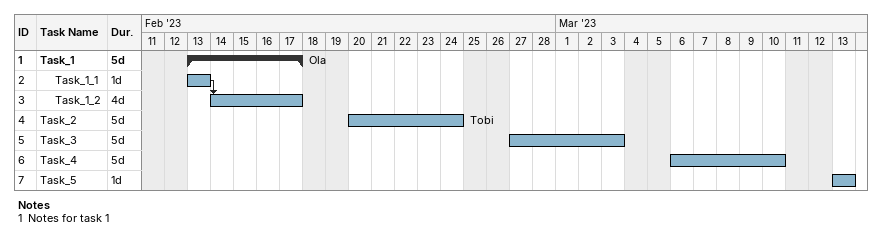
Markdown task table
| ID | Level | Task | Duration | Start | Finish | Predecessors | Resources |
|---|---|---|---|---|---|---|---|
| 1 | 1 | **Task_1** | 5d | 2023-02-13 | 2023-02-17 |  | Ola |
| 2 | 2 | Task_1_1 | 1d | 2023-02-13 | 2023-02-13 |  |  |
| 3 | 2 | Task_1_2 | 4d | 2023-02-14 | 2023-02-17 | 2 |  |
| 4 | 1 | Task_2 | 5d | 2023-02-20 | 2023-02-24 |  | Tobi |
| 5 | 1 | Task_3 | 5d | 2023-02-27 | 2023-03-03 |  |  |
| 6 | 1 | Task_4 | 5d | 2023-03-06 | 2023-03-10 |  |  |
| 7 | 1 | Task_5 | 1d | 2023-03-13 | 2023-03-13 |  |  |

Notes
- 1: Notes for task 1
